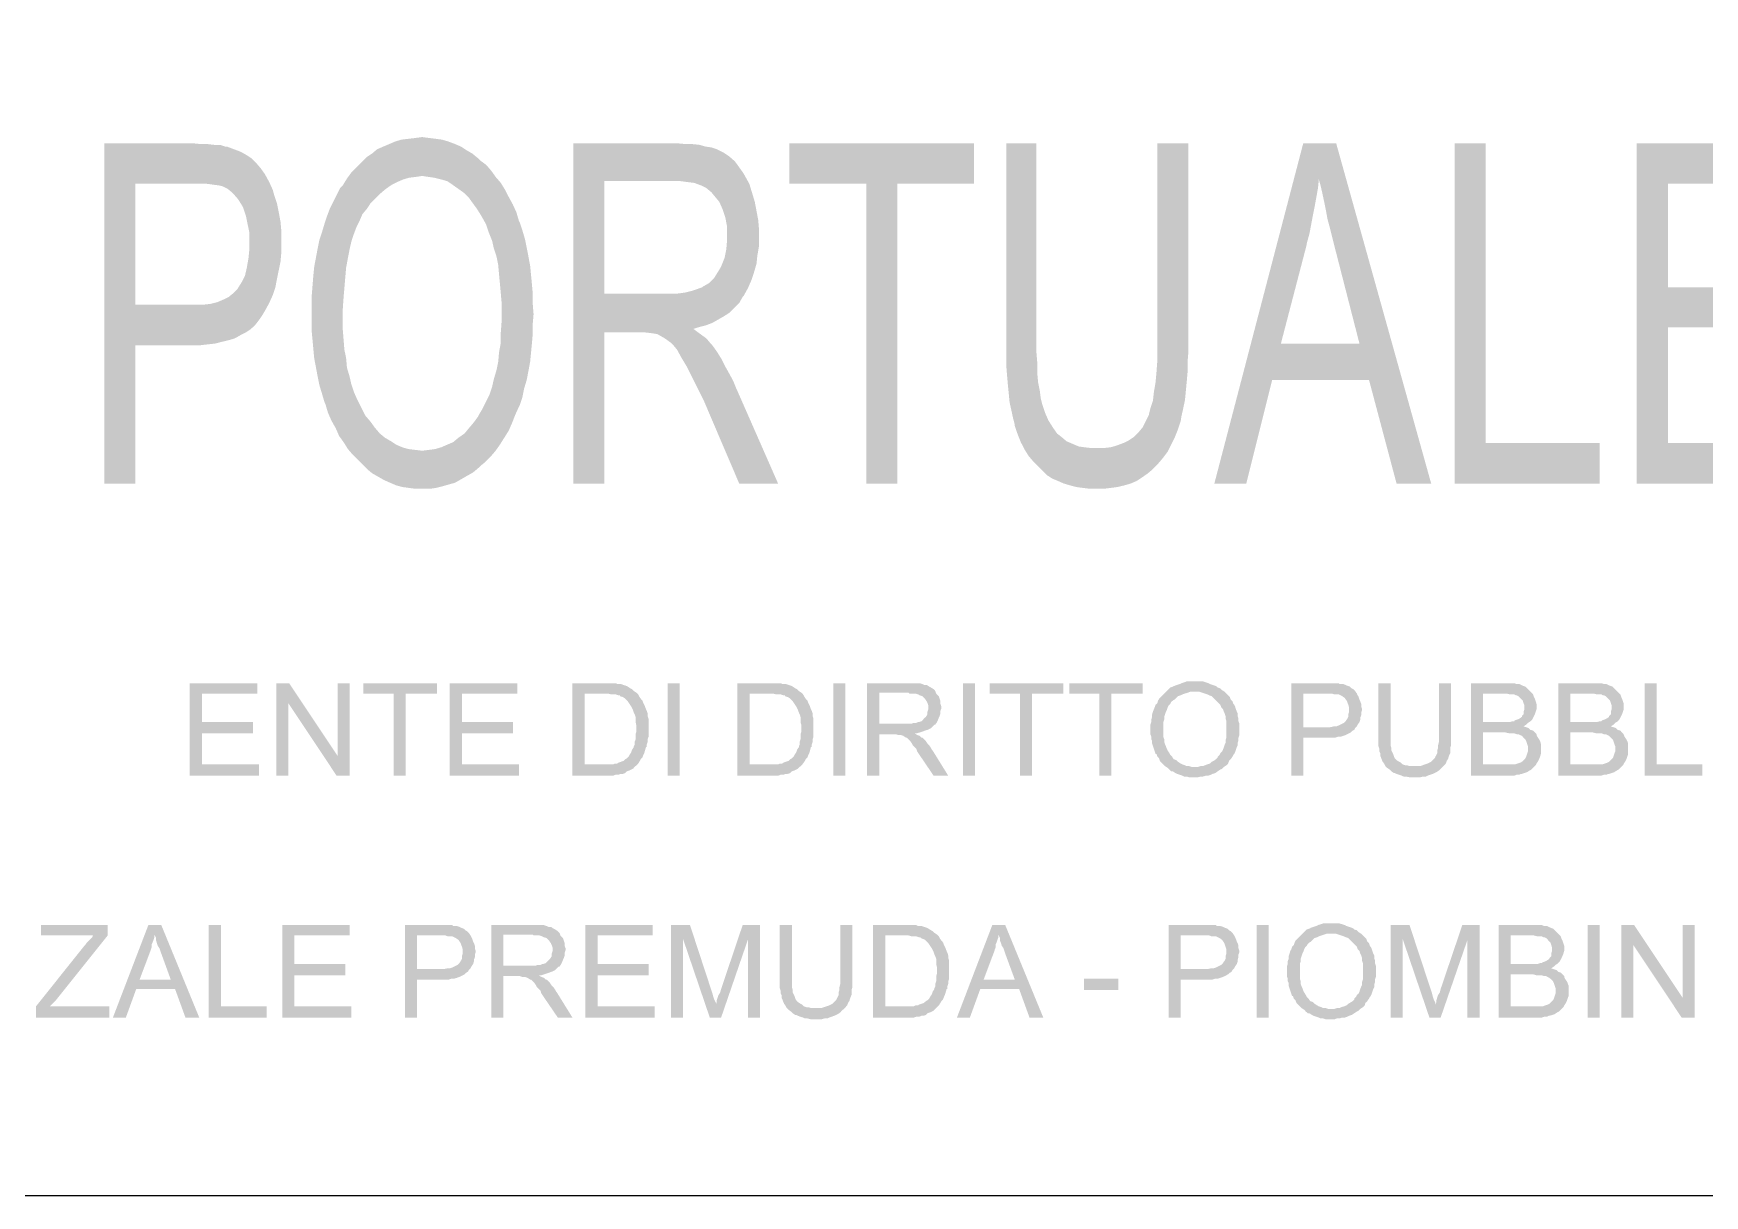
# Model space of a CAD drawing. Header units: millimetres. Extents: x -35.3 to 0.3, y 0.4 to 20.6.
# Drawn here: x -5.578 to -3.966, y 8.554 to 9.675 of the extents above; entities that cross this region are included whole.
import ezdxf

# ---------------------------------------------------------------- set-up
doc = ezdxf.new("R2010")
doc.units = ezdxf.units.MM
doc.layers.add('PDF _Geometria', color=7, linetype='Continuous')
doc.layers.add('PDF _Riempimenti solidi', color=7, linetype='Continuous')

msp = doc.modelspace()

# ---------------------------------------------------------------- hatches: boundary and pattern name
at = {"layer": 'PDF _Riempimenti solidi', "transparency": 33554559}
for points in [[(-5.4252, 9.5693), (-5.5093, 9.5693), (-5.5093, 9.241), (-5.4793, 9.241), (-5.4793, 9.3743), (-5.4177, 9.3743), (-5.4102, 9.3752), (-5.4027, 9.376), (-5.396, 9.3777), (-5.3893, 9.3793), (-5.3835, 9.381), (-5.3777, 9.3843), (-5.3727, 9.3868), (-5.3677, 9.3902), (-5.3635, 9.3943), (-5.3602, 9.3985), (-5.3568, 9.4035), (-5.3543, 9.4077), (-5.4793, 9.4135), (-5.4793, 9.5302), (-5.4227, 9.5302), (-5.3502, 9.5318), (-5.3543, 9.5393), (-5.3585, 9.5452), (-5.3635, 9.551), (-5.3668, 9.5543), (-5.3718, 9.5577), (-5.3777, 9.561), (-5.391, 9.566), (-5.3927, 9.566), (-5.3977, 9.5677), (-5.4035, 9.5677), (-5.4102, 9.5685), (-5.4168, 9.5685)], [(-5.2027, 9.5752), (-5.2093, 9.5743), (-5.216, 9.5735), (-5.2227, 9.5727), (-5.2285, 9.571), (-5.2343, 9.5685), (-5.2402, 9.566), (-5.246, 9.5635), (-5.251, 9.5593), (-5.256, 9.556), (-5.266, 9.546), (-5.271, 9.541), (-5.2027, 9.5377), (-5.1968, 9.5368), (-5.191, 9.536), (-5.1843, 9.5343), (-5.1785, 9.5327), (-5.1735, 9.5293), (-5.1677, 9.5252), (-5.1618, 9.521), (-5.1577, 9.5168), (-5.1535, 9.511), (-5.1493, 9.5052), (-5.1452, 9.4985), (-5.141, 9.491), (-5.1385, 9.4835), (-5.1352, 9.4752), (-5.1335, 9.4677), (-5.131, 9.4602), (-5.1293, 9.4518), (-5.1285, 9.4427), (-5.1277, 9.4343), (-5.1268, 9.4243), (-5.126, 9.4152), (-5.126, 9.3977), (-5.1268, 9.3868), (-5.1268, 9.3768), (-5.1285, 9.3677), (-5.1293, 9.3585), (-5.131, 9.3502), (-5.1335, 9.3418), (-5.1352, 9.3343), (-5.1377, 9.3268), (-5.141, 9.3202), (-5.1443, 9.3135), (-5.1477, 9.3077), (-5.1485, 9.306), (-5.1527, 9.3002), (-5.1577, 9.2943), (-5.1618, 9.2893), (-5.1677, 9.2852), (-5.1727, 9.281), (-5.1785, 9.2785), (-5.1843, 9.276), (-5.1902, 9.2743), (-5.196, 9.2735), (-5.2027, 9.2727), (-5.1318, 9.2727), (-5.1277, 9.2785), (-5.1193, 9.2918), (-5.116, 9.2993), (-5.1127, 9.3077), (-5.1093, 9.3152), (-5.1085, 9.3168), (-5.106, 9.3243), (-5.1043, 9.3327), (-5.1018, 9.341), (-5.1002, 9.3493), (-5.0985, 9.3585), (-5.0977, 9.3668), (-5.0968, 9.376), (-5.096, 9.3852), (-5.096, 9.3952), (-5.0952, 9.4043), (-5.096, 9.4143), (-5.096, 9.4243), (-5.0968, 9.4335), (-5.0977, 9.4427), (-5.0985, 9.451), (-5.1002, 9.4602), (-5.1018, 9.4685), (-5.1035, 9.4768), (-5.106, 9.4852), (-5.1085, 9.4927), (-5.1093, 9.4943), (-5.1118, 9.5027), (-5.1152, 9.5102), (-5.1193, 9.5177), (-5.1227, 9.5243), (-5.1268, 9.531), (-5.1318, 9.5368), (-5.136, 9.5427), (-5.141, 9.5485), (-5.1468, 9.5527), (-5.1493, 9.5552), (-5.1543, 9.5593), (-5.1602, 9.5627), (-5.1652, 9.566), (-5.171, 9.5685), (-5.1777, 9.571), (-5.1835, 9.5727), (-5.1893, 9.5735), (-5.196, 9.5743)], [(-4.9577, 9.5693), (-5.0568, 9.5693), (-5.0568, 9.241), (-5.0268, 9.241), (-5.0268, 9.3868), (-4.9927, 9.3868), (-4.941, 9.3902), (-4.936, 9.3918), (-4.9293, 9.3935), (-4.9227, 9.396), (-4.911, 9.4027), (-4.906, 9.406), (-4.901, 9.411), (-4.8968, 9.4152), (-4.8935, 9.421), (-4.8927, 9.4218), (-5.0268, 9.4243), (-5.0268, 9.5327), (-4.956, 9.5327), (-4.8927, 9.5402), (-4.8968, 9.546), (-4.901, 9.5518), (-4.9068, 9.5568), (-4.9118, 9.5602), (-4.9185, 9.5635), (-4.9235, 9.5652), (-4.9293, 9.566), (-4.9352, 9.5677), (-4.9427, 9.5685), (-4.9493, 9.5685)], [(-4.6702, 9.5693), (-4.8485, 9.5693), (-4.8485, 9.5302), (-4.7743, 9.5302), (-4.7743, 9.241), (-4.7443, 9.241), (-4.7443, 9.5302), (-4.6702, 9.5302)], [(-4.6102, 9.5693), (-4.6393, 9.5693), (-4.6393, 9.356), (-4.6385, 9.346), (-4.6377, 9.3368), (-4.6368, 9.3277), (-4.636, 9.3193), (-4.6343, 9.3118), (-4.6327, 9.3043), (-4.631, 9.2977), (-4.631, 9.2968), (-4.6285, 9.2893), (-4.6252, 9.281), (-4.6218, 9.2743), (-4.5535, 9.2752), (-4.5568, 9.2752), (-4.5635, 9.276), (-4.5693, 9.2768), (-4.5752, 9.2793), (-4.581, 9.2818), (-4.586, 9.286), (-4.5902, 9.2893), (-4.5943, 9.2952), (-4.5985, 9.3018), (-4.6018, 9.3093), (-4.6043, 9.3168), (-4.606, 9.3235), (-4.6068, 9.3302), (-4.6085, 9.3385), (-4.6093, 9.3477), (-4.6093, 9.3577), (-4.6102, 9.3685), (-4.6102, 9.3802)], [(-4.4635, 9.5693), (-4.4935, 9.5693), (-4.4935, 9.3593), (-4.4943, 9.3485), (-4.4952, 9.3385), (-4.4968, 9.3293), (-4.4977, 9.321), (-4.5002, 9.3135), (-4.5018, 9.3068), (-4.5043, 9.3018), (-4.5068, 9.2968), (-4.5077, 9.2952), (-4.5118, 9.2902), (-4.516, 9.286), (-4.521, 9.2827), (-4.526, 9.2802), (-4.5327, 9.2777), (-4.5385, 9.276), (-4.546, 9.2752), (-4.5535, 9.2752), (-4.6218, 9.2743), (-4.6177, 9.2677), (-4.6127, 9.2618), (-4.6027, 9.2518), (-4.6002, 9.2493), (-4.5952, 9.246), (-4.5893, 9.2435), (-4.5835, 9.241), (-4.5777, 9.2393), (-4.5718, 9.2377), (-4.5652, 9.2368), (-4.5585, 9.236), (-4.5452, 9.236), (-4.5385, 9.2368), (-4.5318, 9.2377), (-4.5252, 9.2393), (-4.5193, 9.241), (-4.5135, 9.2435), (-4.5085, 9.2468), (-4.5035, 9.2502), (-4.4985, 9.2543), (-4.4935, 9.2593), (-4.4885, 9.2652), (-4.4835, 9.2718), (-4.4802, 9.2785), (-4.4768, 9.2852), (-4.4735, 9.2935), (-4.471, 9.301), (-4.4702, 9.306), (-4.4685, 9.3135), (-4.4668, 9.3218), (-4.466, 9.3302), (-4.4652, 9.3385), (-4.4643, 9.3485), (-4.4643, 9.3585), (-4.4635, 9.3685), (-4.4635, 9.3793)], [(-4.321, 9.5693), (-4.3527, 9.5693), (-4.4385, 9.241), (-4.4077, 9.241), (-4.3827, 9.341), (-4.2893, 9.341), (-4.3743, 9.376), (-4.3493, 9.4718), (-4.3493, 9.4727), (-4.3468, 9.4818), (-4.3452, 9.4902), (-4.3435, 9.4993), (-4.3418, 9.5077), (-4.3385, 9.526), (-4.3377, 9.5343)], [(-4.321, 9.5693), (-4.3377, 9.5343), (-4.336, 9.5285), (-4.3343, 9.521), (-4.3327, 9.5135), (-4.331, 9.5052), (-4.3293, 9.496), (-4.3268, 9.4868), (-4.3243, 9.4768), (-4.3218, 9.4668), (-4.2985, 9.376), (-4.3743, 9.376), (-4.2893, 9.341), (-4.2627, 9.241), (-4.2293, 9.241)], [(-4.1768, 9.5693), (-4.2068, 9.5693), (-4.2068, 9.241), (-4.0668, 9.241), (-4.0668, 9.2802), (-4.1768, 9.2802)], [(-3.8685, 9.5693), (-4.031, 9.5693), (-4.031, 9.241), (-3.8635, 9.241), (-3.8635, 9.2802), (-4.001, 9.2802), (-4.001, 9.3918), (-3.8777, 9.3918), (-3.8777, 9.4302), (-4.001, 9.4302), (-4.001, 9.5302), (-3.8685, 9.5302)], [(-5.3502, 9.5318), (-5.4227, 9.5302), (-5.411, 9.5302), (-5.4043, 9.5293), (-5.3985, 9.5285), (-5.3952, 9.5277), (-5.3902, 9.5252), (-5.3852, 9.521), (-5.3802, 9.5152), (-5.376, 9.5085), (-5.3752, 9.5068), (-5.3727, 9.4993), (-5.371, 9.491), (-5.3693, 9.4827), (-5.3693, 9.4677), (-5.3702, 9.4585), (-5.3718, 9.4493), (-5.3735, 9.4418), (-5.3768, 9.4352), (-5.381, 9.4285), (-5.3852, 9.4243), (-5.3893, 9.421), (-5.3943, 9.4185), (-5.4002, 9.416), (-5.4068, 9.4143), (-5.4143, 9.4135), (-5.4793, 9.4135), (-5.3543, 9.4077), (-5.3502, 9.4152), (-5.3468, 9.4227), (-5.3443, 9.4302), (-5.3427, 9.4385), (-5.341, 9.4468), (-5.3393, 9.4552), (-5.3385, 9.4643), (-5.3385, 9.4843), (-5.3393, 9.4935), (-5.341, 9.5027), (-5.3427, 9.511), (-5.3452, 9.5185), (-5.3468, 9.5243)], [(-5.271, 9.541), (-5.2752, 9.5352), (-5.2793, 9.5285), (-5.2818, 9.526), (-5.2918, 9.506), (-5.2943, 9.4993), (-5.2968, 9.4918), (-5.2993, 9.4835), (-5.3018, 9.476), (-5.3035, 9.4677), (-5.3052, 9.4585), (-5.3068, 9.4502), (-5.3077, 9.441), (-5.3085, 9.431), (-5.3093, 9.421), (-5.3093, 9.3885), (-5.3085, 9.3802), (-5.3068, 9.3618), (-5.3052, 9.3535), (-5.3035, 9.3443), (-5.3018, 9.336), (-5.2993, 9.3277), (-5.2968, 9.3193), (-5.296, 9.3177), (-5.2935, 9.3093), (-5.2902, 9.3018), (-5.286, 9.2943), (-5.2827, 9.2868), (-5.2785, 9.281), (-5.2743, 9.2743), (-5.2693, 9.2685), (-5.2643, 9.2635), (-5.2593, 9.2585), (-5.256, 9.2552), (-5.251, 9.251), (-5.2393, 9.2443), (-5.2335, 9.2418), (-5.2277, 9.2393), (-5.2218, 9.2377), (-5.2152, 9.2368), (-5.2093, 9.236), (-5.1952, 9.236), (-5.1893, 9.2368), (-5.1827, 9.2385), (-5.1768, 9.2402), (-5.171, 9.2418), (-5.1593, 9.2485), (-5.1535, 9.2518), (-5.1485, 9.256), (-5.1468, 9.2577), (-5.1418, 9.2618), (-5.1368, 9.2668), (-5.1318, 9.2727), (-5.2027, 9.2727), (-5.2093, 9.2735), (-5.216, 9.2743), (-5.2218, 9.276), (-5.2277, 9.2785), (-5.2327, 9.2818), (-5.2385, 9.2852), (-5.2435, 9.2893), (-5.2485, 9.2952), (-5.2527, 9.301), (-5.2577, 9.3068), (-5.2585, 9.3085), (-5.2618, 9.3152), (-5.2652, 9.3218), (-5.2685, 9.3293), (-5.271, 9.3368), (-5.2727, 9.3443), (-5.2752, 9.3527), (-5.276, 9.3618), (-5.2777, 9.3702), (-5.2785, 9.3802), (-5.2793, 9.3902), (-5.2793, 9.4085), (-5.2785, 9.4202), (-5.2768, 9.4402), (-5.276, 9.4493), (-5.2743, 9.4585), (-5.2727, 9.4668), (-5.271, 9.4743), (-5.2685, 9.4818), (-5.266, 9.4885), (-5.2627, 9.4952), (-5.2602, 9.501), (-5.256, 9.506), (-5.2527, 9.511), (-5.2477, 9.516), (-5.2427, 9.521), (-5.2377, 9.5252), (-5.2318, 9.5293), (-5.2268, 9.5318), (-5.221, 9.5343), (-5.2152, 9.536), (-5.2085, 9.5368), (-5.2027, 9.5377)], [(-4.8927, 9.5402), (-4.956, 9.5327), (-4.9535, 9.5327), (-4.9468, 9.5318), (-4.9402, 9.531), (-4.9335, 9.5285), (-4.9285, 9.526), (-4.9235, 9.5218), (-4.9202, 9.5177), (-4.916, 9.5127), (-4.9127, 9.5052), (-4.9102, 9.4977), (-4.9085, 9.4885), (-4.9085, 9.476), (-4.9093, 9.4668), (-4.911, 9.4585), (-4.9143, 9.4502), (-4.9168, 9.446), (-4.921, 9.4393), (-4.926, 9.4343), (-4.9318, 9.431), (-4.9327, 9.4302), (-4.9377, 9.4285), (-4.9427, 9.4268), (-4.9493, 9.4252), (-4.956, 9.4243), (-5.0268, 9.4243), (-4.8927, 9.4218), (-4.8885, 9.4293), (-4.8852, 9.4368), (-4.8827, 9.4443), (-4.8802, 9.4527), (-4.8793, 9.461), (-4.8777, 9.4702), (-4.8777, 9.486), (-4.8785, 9.4952), (-4.8802, 9.5043), (-4.8818, 9.5127), (-4.8843, 9.521), (-4.8868, 9.5293), (-4.8885, 9.5327)], [(-4.941, 9.3902), (-4.9927, 9.3868), (-4.9877, 9.3868), (-4.981, 9.386), (-4.976, 9.3852), (-4.9743, 9.3843), (-4.9685, 9.381), (-4.9627, 9.3768), (-4.961, 9.3752), (-4.9568, 9.3702), (-4.9527, 9.3627), (-4.9477, 9.3543), (-4.9452, 9.3493), (-4.9385, 9.336), (-4.9302, 9.3193), (-4.926, 9.3093), (-4.8968, 9.241), (-4.8593, 9.241), (-4.8985, 9.3302), (-4.8993, 9.3318), (-4.9027, 9.3402), (-4.9068, 9.3477), (-4.911, 9.3552), (-4.9143, 9.3618), (-4.9185, 9.3685), (-4.9227, 9.3743), (-4.9243, 9.376), (-4.9285, 9.381), (-4.9343, 9.3852)], [(-5.3618, 9.0485), (-5.4268, 9.0485), (-5.4268, 8.9593), (-5.3602, 8.9593), (-5.3602, 8.9702), (-5.4152, 8.9702), (-5.4152, 9.0002), (-5.366, 9.0002), (-5.366, 9.011), (-5.4152, 9.011), (-5.4152, 9.0385), (-5.3618, 9.0385)], [(-5.331, 9.0485), (-5.3435, 9.0485), (-5.3435, 8.9593), (-5.3318, 8.9593), (-5.3318, 9.0293)], [(-5.331, 9.0485), (-5.3318, 9.0293), (-5.2852, 8.9593), (-5.2843, 8.9785)], [(-5.2727, 9.0485), (-5.2843, 9.0485), (-5.2843, 8.9785), (-5.2852, 8.9593), (-5.2727, 8.9593)], [(-5.1885, 9.0485), (-5.2593, 9.0485), (-5.2593, 9.0385), (-5.2302, 9.0385), (-5.2302, 8.9593), (-5.2185, 8.9593), (-5.2185, 9.0385), (-5.1885, 9.0385)], [(-5.111, 9.0485), (-5.176, 9.0485), (-5.176, 8.9593), (-5.1093, 8.9593), (-5.1093, 8.9702), (-5.1643, 8.9702), (-5.1643, 9.0002), (-5.1152, 9.0002), (-5.1152, 9.011), (-5.1643, 9.011), (-5.1643, 9.0385), (-5.111, 9.0385)], [(-5.0268, 9.0485), (-5.0577, 9.0485), (-5.0577, 8.9593), (-5.0185, 8.9593), (-5.016, 8.9602), (-5.0135, 8.9602), (-5.011, 8.961), (-5.0093, 8.961), (-5.0068, 8.9618), (-5.0052, 8.9635), (-5.0027, 8.9643), (-5.001, 8.9652), (-4.9993, 8.966), (-4.9977, 8.9677), (-4.996, 8.9693), (-5.046, 8.9702), (-5.046, 9.0385), (-5.0277, 9.0385), (-4.996, 9.0393), (-4.9985, 9.041), (-5.0002, 9.0427), (-5.0018, 9.0435), (-5.0043, 9.0452), (-5.006, 9.046), (-5.0085, 9.0468), (-5.011, 9.0477), (-5.0143, 9.0477), (-5.016, 9.0485), (-5.0243, 9.0485)], [(-4.9543, 8.9593), (-4.9543, 9.0485), (-4.966, 9.0485), (-4.966, 8.9593)], [(-4.8677, 9.0485), (-4.8985, 9.0485), (-4.8985, 8.9593), (-4.8593, 8.9593), (-4.8568, 8.9602), (-4.8543, 8.9602), (-4.8518, 8.961), (-4.8502, 8.961), (-4.8477, 8.9618), (-4.846, 8.9635), (-4.8435, 8.9643), (-4.8418, 8.9652), (-4.8402, 8.966), (-4.8385, 8.9677), (-4.8368, 8.9693), (-4.8868, 8.9702), (-4.8868, 9.0385), (-4.8685, 9.0385), (-4.8368, 9.0393), (-4.8393, 9.041), (-4.841, 9.0427), (-4.8427, 9.0435), (-4.8452, 9.0452), (-4.8468, 9.046), (-4.8518, 9.0477), (-4.8552, 9.0477), (-4.8568, 9.0485), (-4.8652, 9.0485)], [(-4.7943, 8.9593), (-4.7943, 9.0485), (-4.806, 9.0485), (-4.806, 8.9593)], [(-4.7343, 9.0485), (-4.7735, 9.0485), (-4.7735, 8.9593), (-4.7618, 8.9593), (-4.7618, 8.9993), (-4.7485, 8.9993), (-4.7277, 9.0002), (-4.7252, 9.0002), (-4.7202, 9.0018), (-4.7177, 9.0027), (-4.7152, 9.0035), (-4.7118, 9.0052), (-4.7102, 9.0068), (-4.7085, 9.0085), (-4.7077, 9.0085), (-4.7618, 9.0093), (-4.7618, 9.0393), (-4.7335, 9.0393), (-4.7077, 9.041), (-4.7093, 9.0427), (-4.7118, 9.0443), (-4.7135, 9.0452), (-4.716, 9.0468), (-4.7185, 9.0468), (-4.7202, 9.0477), (-4.7227, 9.0485), (-4.731, 9.0485)], [(-4.6693, 8.9593), (-4.6693, 9.0485), (-4.681, 9.0485), (-4.681, 8.9593)], [(-4.5843, 9.0485), (-4.6552, 9.0485), (-4.6552, 9.0385), (-4.626, 9.0385), (-4.626, 8.9593), (-4.6143, 8.9593), (-4.6143, 9.0385), (-4.5843, 9.0385)], [(-4.5077, 9.0485), (-4.5785, 9.0485), (-4.5785, 9.0385), (-4.5493, 9.0385), (-4.5493, 8.9593), (-4.5377, 8.9593), (-4.5377, 9.0385), (-4.5077, 9.0385)], [(-4.4568, 9.0502), (-4.4652, 9.0502), (-4.4677, 9.0493), (-4.4702, 9.0485), (-4.4718, 9.0477), (-4.4768, 9.046), (-4.4785, 9.0452), (-4.481, 9.0443), (-4.4843, 9.041), (-4.4568, 9.0402), (-4.4527, 9.0402), (-4.4502, 9.0393), (-4.4452, 9.0377), (-4.4435, 9.0368), (-4.441, 9.036), (-4.4343, 9.0293), (-4.4327, 9.0277), (-4.4318, 9.0252), (-4.4302, 9.0235), (-4.4293, 9.021), (-4.4285, 9.0193), (-4.4277, 9.0168), (-4.4277, 9.0143), (-4.4268, 9.0118), (-4.4268, 8.996), (-4.4277, 8.9935), (-4.4277, 8.991), (-4.4285, 8.9893), (-4.4293, 8.9868), (-4.4302, 8.9843), (-4.431, 8.9827), (-4.4327, 8.981), (-4.4335, 8.9793), (-4.4352, 8.9777), (-4.4352, 8.9768), (-4.4368, 8.9752), (-4.4393, 8.9735), (-4.441, 8.9727), (-4.4427, 8.971), (-4.4452, 8.9702), (-4.4477, 8.9693), (-4.4493, 8.9685), (-4.4518, 8.9685), (-4.4543, 8.9677), (-4.4568, 8.9677), (-4.4293, 8.9677), (-4.4268, 8.9693), (-4.4252, 8.971), (-4.4243, 8.9735), (-4.4227, 8.9752), (-4.421, 8.9777), (-4.4202, 8.9793), (-4.4193, 8.9802), (-4.4185, 8.9818), (-4.4177, 8.9843), (-4.4168, 8.9868), (-4.416, 8.9885), (-4.416, 8.991), (-4.4152, 8.9935), (-4.4152, 8.996), (-4.4143, 8.9985), (-4.4143, 9.0093), (-4.4152, 9.0118), (-4.4152, 9.0143), (-4.416, 9.0168), (-4.416, 9.0193), (-4.4168, 9.021), (-4.4177, 9.0235), (-4.4185, 9.026), (-4.4193, 9.0277), (-4.4202, 9.0285), (-4.421, 9.031), (-4.4227, 9.0327), (-4.4235, 9.0352), (-4.4285, 9.0402), (-4.431, 9.0418), (-4.4327, 9.0435), (-4.4352, 9.0443), (-4.436, 9.0452), (-4.4377, 9.046), (-4.4402, 9.0468), (-4.4427, 9.0477), (-4.4443, 9.0485), (-4.4468, 9.0493), (-4.4493, 9.0502), (-4.4543, 9.0502)], [(-4.331, 9.0485), (-4.3643, 9.0485), (-4.3643, 8.9593), (-4.3527, 8.9593), (-4.3527, 8.996), (-4.3218, 8.996), (-4.3193, 8.9968), (-4.3168, 8.9968), (-4.3118, 8.9985), (-4.3102, 8.9993), (-4.3085, 9.0002), (-4.3068, 9.001), (-4.3052, 9.0027), (-4.3035, 9.0035), (-4.3027, 9.0052), (-4.3527, 9.006), (-4.3527, 9.0385), (-4.301, 9.0385), (-4.3027, 9.041), (-4.3043, 9.0427), (-4.306, 9.0435), (-4.3077, 9.0452), (-4.3102, 9.046), (-4.3118, 9.0468), (-4.3143, 9.0477), (-4.3177, 9.0477), (-4.3185, 9.0485), (-4.3277, 9.0485)], [(-4.2685, 9.0485), (-4.2802, 9.0485), (-4.2802, 8.9877), (-4.2793, 8.9852), (-4.2793, 8.9827), (-4.2785, 8.981), (-4.2785, 8.9785), (-4.2777, 8.9768), (-4.2768, 8.9743), (-4.276, 8.9727), (-4.2743, 8.9702), (-4.2735, 8.9685), (-4.246, 8.9685), (-4.2502, 8.9685), (-4.2527, 8.9693), (-4.2543, 8.9693), (-4.2568, 8.9702), (-4.2585, 8.9718), (-4.2602, 8.9727), (-4.2627, 8.9743), (-4.2643, 8.976), (-4.2652, 8.9777), (-4.266, 8.9802), (-4.2668, 8.9818), (-4.2677, 8.9835), (-4.2677, 8.986), (-4.2685, 8.9885), (-4.2685, 8.9968)], [(-4.2102, 9.0485), (-4.2218, 9.0485), (-4.2218, 8.9918), (-4.2227, 8.9885), (-4.2227, 8.986), (-4.2235, 8.9835), (-4.2235, 8.981), (-4.2252, 8.9777), (-4.226, 8.976), (-4.2293, 8.9727), (-4.2327, 8.971), (-4.2352, 8.9702), (-4.2377, 8.9693), (-4.2402, 8.9685), (-4.2735, 8.9685), (-4.2718, 8.9668), (-4.2693, 8.9652), (-4.2677, 8.9635), (-4.2652, 8.9618), (-4.2643, 8.9618), (-4.2627, 8.961), (-4.2577, 8.9593), (-4.256, 8.9585), (-4.2535, 8.9585), (-4.2502, 8.9577), (-4.2402, 8.9577), (-4.2368, 8.9585), (-4.2343, 8.9585), (-4.2327, 8.9593), (-4.2302, 8.9602), (-4.2277, 8.961), (-4.2243, 8.9627), (-4.2218, 8.9643), (-4.2202, 8.966), (-4.2185, 8.9677), (-4.2152, 8.971), (-4.2143, 8.9735), (-4.2127, 8.976), (-4.2127, 8.9768), (-4.2118, 8.9793), (-4.211, 8.981), (-4.211, 8.986), (-4.2102, 8.9885), (-4.2102, 8.9968)], [(-4.1577, 9.0485), (-4.191, 9.0485), (-4.191, 8.9593), (-4.1493, 8.9593), (-4.1468, 8.9602), (-4.1443, 8.9602), (-4.1427, 8.961), (-4.1418, 8.961), (-4.1368, 8.9627), (-4.1343, 8.9643), (-4.1327, 8.9652), (-4.1318, 8.966), (-4.1302, 8.9677), (-4.1285, 8.9693), (-4.1793, 8.9702), (-4.1793, 9.001), (-4.1293, 9.001), (-4.131, 9.0027), (-4.1335, 9.0035), (-4.1352, 9.0052), (-4.1377, 9.006), (-4.1402, 9.0068), (-4.1377, 9.0085), (-4.136, 9.0102), (-4.1793, 9.011), (-4.1793, 9.0385), (-4.1318, 9.0385), (-4.1368, 9.0435), (-4.1385, 9.0452), (-4.141, 9.046), (-4.1443, 9.0477), (-4.1468, 9.0477), (-4.1493, 9.0485), (-4.1543, 9.0485)], [(-4.0735, 9.0485), (-4.1068, 9.0485), (-4.1068, 8.9593), (-4.0652, 8.9593), (-4.0627, 8.9602), (-4.0602, 8.9602), (-4.0585, 8.961), (-4.0577, 8.961), (-4.0552, 8.9618), (-4.0527, 8.9627), (-4.0502, 8.9643), (-4.0485, 8.9652), (-4.0477, 8.966), (-4.046, 8.9677), (-4.0443, 8.9693), (-4.0952, 8.9702), (-4.0952, 9.001), (-4.0452, 9.001), (-4.0468, 9.0027), (-4.0493, 9.0035), (-4.051, 9.0052), (-4.0535, 9.006), (-4.056, 9.0068), (-4.0535, 9.0085), (-4.0518, 9.0102), (-4.0952, 9.011), (-4.0952, 9.0385), (-4.0477, 9.0385), (-4.0493, 9.0402), (-4.051, 9.0418), (-4.0543, 9.0452), (-4.0568, 9.046), (-4.0585, 9.0468), (-4.0602, 9.0477), (-4.0627, 9.0477), (-4.0652, 9.0485), (-4.0702, 9.0485)], [(-4.0118, 9.0485), (-4.0235, 9.0485), (-4.0235, 8.9593), (-3.9677, 8.9593), (-3.9677, 8.9702), (-4.0118, 8.9702)], [(-4.996, 9.0393), (-5.0277, 9.0385), (-5.0235, 9.0385), (-5.0202, 9.0377), (-5.016, 9.0377), (-5.0135, 9.0368), (-5.0118, 9.0368), (-5.0118, 9.036), (-5.0093, 9.0352), (-5.0077, 9.0343), (-5.006, 9.0327), (-5.0043, 9.031), (-5.0027, 9.0285), (-5.001, 9.026), (-4.9993, 9.0227), (-4.9985, 9.0202), (-4.9977, 9.0185), (-4.9968, 9.016), (-4.9968, 9.011), (-4.996, 9.0077), (-4.996, 9.0018), (-4.9968, 8.9993), (-4.9968, 8.9943), (-4.9977, 8.9918), (-4.9977, 8.9893), (-4.9985, 8.9877), (-4.9985, 8.9868), (-5.0002, 8.9843), (-5.001, 8.9818), (-5.0027, 8.9793), (-5.0035, 8.9777), (-5.0052, 8.976), (-5.0068, 8.9752), (-5.0085, 8.9735), (-5.0135, 8.9718), (-5.0143, 8.971), (-5.0168, 8.971), (-5.0185, 8.9702), (-5.046, 8.9702), (-4.996, 8.9693), (-4.9943, 8.971), (-4.9927, 8.9735), (-4.9918, 8.9752), (-4.9902, 8.9768), (-4.9893, 8.9793), (-4.9885, 8.981), (-4.9877, 8.9835), (-4.9868, 8.9868), (-4.986, 8.9868), (-4.986, 8.9893), (-4.9852, 8.9918), (-4.9852, 8.9943), (-4.9843, 8.9968), (-4.9843, 9.0143), (-4.9852, 9.0168), (-4.9852, 9.0193), (-4.986, 9.0218), (-4.9868, 9.0235), (-4.9877, 9.026), (-4.9885, 9.0277), (-4.9893, 9.0293), (-4.9902, 9.0318), (-4.9918, 9.0335), (-4.9935, 9.036), (-4.9943, 9.0377)], [(-4.8368, 9.0393), (-4.8685, 9.0385), (-4.8643, 9.0385), (-4.861, 9.0377), (-4.8568, 9.0377), (-4.8543, 9.0368), (-4.8527, 9.0368), (-4.8527, 9.036), (-4.8502, 9.0352), (-4.8485, 9.0343), (-4.8468, 9.0327), (-4.8452, 9.031), (-4.8435, 9.0285), (-4.8418, 9.026), (-4.841, 9.0243), (-4.8402, 9.0227), (-4.8393, 9.0202), (-4.8385, 9.0185), (-4.8377, 9.016), (-4.8377, 9.011), (-4.8368, 9.0077), (-4.8368, 9.0018), (-4.8377, 8.9993), (-4.8377, 8.9943), (-4.8385, 8.9918), (-4.8385, 8.9893), (-4.8393, 8.9877), (-4.8393, 8.9868), (-4.841, 8.9843), (-4.8418, 8.9818), (-4.8435, 8.9793), (-4.8443, 8.9777), (-4.846, 8.976), (-4.8477, 8.9752), (-4.8493, 8.9735), (-4.8518, 8.9727), (-4.8543, 8.9718), (-4.8552, 8.971), (-4.8577, 8.971), (-4.8593, 8.9702), (-4.8868, 8.9702), (-4.8368, 8.9693), (-4.8352, 8.971), (-4.8335, 8.9735), (-4.8327, 8.9752), (-4.831, 8.9768), (-4.8302, 8.9793), (-4.8293, 8.981), (-4.8285, 8.9835), (-4.8277, 8.9868), (-4.8268, 8.9868), (-4.8268, 8.9893), (-4.826, 8.9918), (-4.826, 8.9943), (-4.8252, 8.9968), (-4.8252, 9.0143), (-4.826, 9.0168), (-4.826, 9.0193), (-4.8268, 9.0218), (-4.8277, 9.0235), (-4.8285, 9.026), (-4.8293, 9.0277), (-4.8302, 9.0293), (-4.831, 9.0318), (-4.8327, 9.0335), (-4.8343, 9.036), (-4.8352, 9.0377)], [(-4.7077, 9.041), (-4.7335, 9.0393), (-4.7327, 9.0385), (-4.7268, 9.0385), (-4.7243, 9.0377), (-4.7227, 9.0368), (-4.7202, 9.036), (-4.7193, 9.0352), (-4.7177, 9.0335), (-4.716, 9.031), (-4.7152, 9.0293), (-4.7143, 9.0268), (-4.7143, 9.0235), (-4.7152, 9.021), (-4.7152, 9.0185), (-4.7168, 9.016), (-4.7177, 9.0152), (-4.721, 9.0118), (-4.7235, 9.011), (-4.7243, 9.011), (-4.726, 9.0102), (-4.7285, 9.0102), (-4.731, 9.0093), (-4.7618, 9.0093), (-4.7077, 9.0085), (-4.706, 9.011), (-4.7052, 9.0127), (-4.7043, 9.0152), (-4.7035, 9.0168), (-4.7027, 9.0193), (-4.7027, 9.0218), (-4.7018, 9.0243), (-4.7018, 9.026), (-4.7027, 9.0285), (-4.7027, 9.031), (-4.7043, 9.036), (-4.706, 9.0377), (-4.7068, 9.0385)], [(-4.4843, 9.041), (-4.4877, 9.0377), (-4.4885, 9.0368), (-4.4918, 9.0335), (-4.4927, 9.0318), (-4.4935, 9.0293), (-4.4952, 9.0277), (-4.496, 9.0252), (-4.4968, 9.0235), (-4.4977, 9.021), (-4.4985, 9.0185), (-4.4985, 9.016), (-4.4993, 9.0135), (-4.4993, 9.011), (-4.5002, 9.0085), (-4.5002, 8.9993), (-4.4993, 8.9968), (-4.4993, 8.9943), (-4.4985, 8.9927), (-4.4985, 8.9902), (-4.4977, 8.9877), (-4.4968, 8.9852), (-4.496, 8.9827), (-4.4952, 8.9802), (-4.4943, 8.9802), (-4.4935, 8.9777), (-4.4918, 8.976), (-4.491, 8.9735), (-4.486, 8.9685), (-4.4835, 8.9668), (-4.4818, 8.9652), (-4.4802, 8.9635), (-4.4785, 8.9635), (-4.476, 8.9618), (-4.4743, 8.961), (-4.4718, 8.9602), (-4.4693, 8.9593), (-4.4677, 8.9585), (-4.4652, 8.9585), (-4.4627, 8.9577), (-4.4543, 8.9577), (-4.4518, 8.9585), (-4.4493, 8.9585), (-4.4468, 8.9593), (-4.4443, 8.9593), (-4.4418, 8.9602), (-4.4402, 8.961), (-4.4377, 8.9618), (-4.4352, 8.9635), (-4.4327, 8.9652), (-4.431, 8.966), (-4.4293, 8.9677), (-4.4602, 8.9677), (-4.4627, 8.9685), (-4.4652, 8.9685), (-4.4668, 8.9693), (-4.4693, 8.9702), (-4.471, 8.971), (-4.4735, 8.9727), (-4.4752, 8.9743), (-4.4777, 8.9752), (-4.4793, 8.9777), (-4.481, 8.9793), (-4.4818, 8.981), (-4.4835, 8.9835), (-4.4843, 8.9852), (-4.4852, 8.9877), (-4.486, 8.9893), (-4.4868, 8.9918), (-4.4868, 8.9943), (-4.4877, 8.9968), (-4.4877, 9.011), (-4.4868, 9.0135), (-4.4868, 9.016), (-4.4852, 9.021), (-4.4843, 9.0227), (-4.4835, 9.0252), (-4.4827, 9.0268), (-4.481, 9.0285), (-4.4802, 9.0302), (-4.4785, 9.0318), (-4.4768, 9.0327), (-4.4752, 9.0343), (-4.4735, 9.036), (-4.471, 9.0368), (-4.4693, 9.0377), (-4.4668, 9.0385), (-4.4643, 9.0393), (-4.4618, 9.0402), (-4.4568, 9.0402)], [(-4.301, 9.0385), (-4.3302, 9.0385), (-4.3252, 9.0385), (-4.3227, 9.0377), (-4.3185, 9.0377), (-4.3168, 9.0368), (-4.3152, 9.036), (-4.3127, 9.0343), (-4.311, 9.0318), (-4.3102, 9.0302), (-4.3093, 9.0277), (-4.3085, 9.0252), (-4.3085, 9.021), (-4.3093, 9.0185), (-4.3093, 9.016), (-4.3102, 9.0143), (-4.3118, 9.0118), (-4.3135, 9.0102), (-4.3152, 9.0093), (-4.3168, 9.0085), (-4.3185, 9.0077), (-4.321, 9.0068), (-4.3235, 9.0068), (-4.3268, 9.006), (-4.3527, 9.006), (-4.3027, 9.0052), (-4.301, 9.0068), (-4.3002, 9.0085), (-4.2985, 9.011), (-4.2977, 9.0135), (-4.2977, 9.0152), (-4.2968, 9.0177), (-4.2968, 9.0202), (-4.296, 9.0227), (-4.296, 9.0235), (-4.2968, 9.026), (-4.2968, 9.0285), (-4.2977, 9.031), (-4.2985, 9.0327), (-4.2993, 9.0352), (-4.3002, 9.0368)], [(-4.1318, 9.0385), (-4.161, 9.0385), (-4.1568, 9.0385), (-4.1535, 9.0377), (-4.1493, 9.0377), (-4.1477, 9.0368), (-4.1468, 9.0368), (-4.1452, 9.036), (-4.1435, 9.0343), (-4.1418, 9.0327), (-4.141, 9.0318), (-4.1402, 9.0293), (-4.1393, 9.0268), (-4.1393, 9.0235), (-4.1402, 9.021), (-4.1402, 9.0185), (-4.1418, 9.0168), (-4.1418, 9.016), (-4.1443, 9.0143), (-4.146, 9.0135), (-4.1485, 9.0127), (-4.1493, 9.0118), (-4.151, 9.0118), (-4.1535, 9.011), (-4.1793, 9.011), (-4.136, 9.0102), (-4.1335, 9.0118), (-4.1318, 9.0135), (-4.131, 9.0152), (-4.1293, 9.0185), (-4.1277, 9.0235), (-4.1277, 9.0285), (-4.1293, 9.0335), (-4.1302, 9.0352), (-4.131, 9.0377)], [(-4.0477, 9.0385), (-4.0768, 9.0385), (-4.0727, 9.0385), (-4.0693, 9.0377), (-4.0652, 9.0377), (-4.0635, 9.0368), (-4.0627, 9.0368), (-4.061, 9.036), (-4.0577, 9.0327), (-4.0568, 9.0318), (-4.056, 9.0293), (-4.0552, 9.0268), (-4.0552, 9.0235), (-4.056, 9.021), (-4.056, 9.0185), (-4.0577, 9.0168), (-4.0577, 9.016), (-4.0602, 9.0143), (-4.0618, 9.0135), (-4.0643, 9.0127), (-4.0652, 9.0118), (-4.0668, 9.0118), (-4.0693, 9.011), (-4.0952, 9.011), (-4.0518, 9.0102), (-4.0493, 9.0118), (-4.0477, 9.0135), (-4.046, 9.0168), (-4.0452, 9.0185), (-4.0443, 9.021), (-4.0435, 9.0235), (-4.0435, 9.0285), (-4.0443, 9.031), (-4.0452, 9.0335), (-4.046, 9.0352), (-4.0468, 9.0377)], [(-4.7277, 9.0002), (-4.7485, 8.9993), (-4.746, 8.9993), (-4.7435, 8.9985), (-4.741, 8.9985), (-4.7385, 8.9977), (-4.736, 8.996), (-4.7352, 8.996), (-4.7335, 8.9943), (-4.7318, 8.9927), (-4.7302, 8.9902), (-4.7293, 8.9885), (-4.7277, 8.9868), (-4.726, 8.9852), (-4.7252, 8.9827), (-4.7235, 8.9802), (-4.7218, 8.9777), (-4.7093, 8.9593), (-4.6952, 8.9593), (-4.7102, 8.9835), (-4.711, 8.9843), (-4.7118, 8.986), (-4.7135, 8.9885), (-4.7152, 8.9902), (-4.7168, 8.9927), (-4.7202, 8.996), (-4.721, 8.996), (-4.7227, 8.9977), (-4.7252, 8.9985)], [(-4.1293, 9.001), (-4.1585, 9.001), (-4.1577, 9.001), (-4.1543, 9.0002), (-4.1493, 9.0002), (-4.1468, 8.9993), (-4.1452, 8.9993), (-4.1435, 8.9985), (-4.1418, 8.9977), (-4.1402, 8.996), (-4.1385, 8.9943), (-4.1377, 8.9927), (-4.1368, 8.9902), (-4.136, 8.9877), (-4.136, 8.9827), (-4.1368, 8.9802), (-4.1377, 8.9777), (-4.1385, 8.976), (-4.1402, 8.9743), (-4.1418, 8.9727), (-4.1435, 8.9718), (-4.1485, 8.9702), (-4.1793, 8.9702), (-4.1285, 8.9693), (-4.1277, 8.971), (-4.126, 8.9735), (-4.1252, 8.9752), (-4.1243, 8.9777), (-4.1235, 8.9802), (-4.1235, 8.9902), (-4.1243, 8.9927), (-4.1252, 8.9943), (-4.1268, 8.9968), (-4.1277, 8.9985), (-4.1277, 8.9993)], [(-4.0452, 9.001), (-4.0743, 9.001), (-4.0735, 9.001), (-4.0702, 9.0002), (-4.0652, 9.0002), (-4.0627, 8.9993), (-4.061, 8.9993), (-4.0577, 8.9977), (-4.0543, 8.9943), (-4.0535, 8.9927), (-4.0527, 8.9902), (-4.0518, 8.9877), (-4.0518, 8.9827), (-4.0527, 8.9802), (-4.0535, 8.9777), (-4.0543, 8.976), (-4.0577, 8.9727), (-4.0593, 8.9718), (-4.0618, 8.971), (-4.0643, 8.9702), (-4.0952, 8.9702), (-4.0443, 8.9693), (-4.0435, 8.971), (-4.0418, 8.9735), (-4.041, 8.9752), (-4.0393, 8.9802), (-4.0393, 8.9902), (-4.0402, 8.9927), (-4.041, 8.9943), (-4.0427, 8.9968), (-4.0435, 8.9985), (-4.0435, 8.9993)], [(-5.506, 8.8152), (-5.5702, 8.8152), (-5.5702, 8.8052), (-5.5202, 8.8052), (-5.521, 8.8035), (-5.5243, 8.8002), (-5.526, 8.7985), (-5.5277, 8.796), (-5.5293, 8.7943), (-5.5752, 8.7368), (-5.5752, 8.726), (-5.5043, 8.726), (-5.5043, 8.7368), (-5.5618, 8.7368), (-5.556, 8.7427), (-5.506, 8.8052)], [(-5.4543, 8.8152), (-5.4668, 8.8152), (-5.501, 8.726), (-5.4885, 8.726), (-5.4785, 8.7535), (-5.441, 8.7535), (-5.4752, 8.7627), (-5.4652, 8.7893), (-5.4643, 8.7918), (-5.4635, 8.7943), (-5.4635, 8.7968), (-5.4627, 8.7985), (-5.4618, 8.801), (-5.461, 8.8035), (-5.461, 8.806)], [(-5.4543, 8.8152), (-5.461, 8.806), (-5.4593, 8.8027), (-5.4593, 8.8002), (-5.4585, 8.7977), (-5.4577, 8.7952), (-5.456, 8.7927), (-5.4543, 8.7877), (-5.4452, 8.7627), (-5.4752, 8.7627), (-5.441, 8.7535), (-5.431, 8.726), (-5.4177, 8.726)], [(-5.3968, 8.8152), (-5.4085, 8.8152), (-5.4085, 8.726), (-5.3527, 8.726), (-5.3527, 8.7368), (-5.3968, 8.7368)], [(-5.2727, 8.8152), (-5.3377, 8.8152), (-5.3377, 8.726), (-5.271, 8.726), (-5.271, 8.7368), (-5.326, 8.7368), (-5.326, 8.7668), (-5.2768, 8.7668), (-5.2768, 8.7777), (-5.326, 8.7777), (-5.326, 8.8052), (-5.2727, 8.8052)], [(-5.186, 8.8152), (-5.2193, 8.8152), (-5.2193, 8.726), (-5.2077, 8.726), (-5.2077, 8.7627), (-5.1768, 8.7627), (-5.1743, 8.7635), (-5.1718, 8.7635), (-5.1693, 8.7643), (-5.1668, 8.7652), (-5.1618, 8.7677), (-5.1602, 8.7693), (-5.1585, 8.7702), (-5.1577, 8.7718), (-5.2077, 8.7727), (-5.2077, 8.8052), (-5.156, 8.8052), (-5.1577, 8.8077), (-5.1593, 8.8093), (-5.161, 8.8102), (-5.1627, 8.8118), (-5.1652, 8.8127), (-5.1668, 8.8135), (-5.1693, 8.8143), (-5.1727, 8.8143), (-5.1735, 8.8152), (-5.1827, 8.8152)], [(-5.156, 8.8052), (-5.1852, 8.8052), (-5.1802, 8.8052), (-5.1777, 8.8043), (-5.1735, 8.8043), (-5.1702, 8.8027), (-5.1677, 8.801), (-5.166, 8.7985), (-5.1652, 8.7968), (-5.1643, 8.7943), (-5.1635, 8.7918), (-5.1635, 8.7877), (-5.1643, 8.7852), (-5.1643, 8.7827), (-5.1652, 8.781), (-5.1668, 8.7785), (-5.1685, 8.7768), (-5.1735, 8.7743), (-5.176, 8.7735), (-5.1785, 8.7735), (-5.1818, 8.7727), (-5.2077, 8.7727), (-5.1577, 8.7718), (-5.156, 8.7735), (-5.1552, 8.7752), (-5.1535, 8.7777), (-5.1527, 8.7802), (-5.1527, 8.7818), (-5.1518, 8.7843), (-5.1518, 8.7868), (-5.151, 8.7893), (-5.151, 8.7902), (-5.1518, 8.7927), (-5.1518, 8.7952), (-5.1527, 8.7977), (-5.1535, 8.7993), (-5.1543, 8.8018), (-5.1552, 8.8035)], [(-5.0968, 8.8152), (-5.136, 8.8152), (-5.136, 8.726), (-5.1243, 8.726), (-5.1243, 8.766), (-5.111, 8.766), (-5.0902, 8.7668), (-5.0877, 8.7668), (-5.0827, 8.7685), (-5.0777, 8.7702), (-5.076, 8.771), (-5.0743, 8.7718), (-5.0727, 8.7735), (-5.071, 8.7752), (-5.0702, 8.7752), (-5.1243, 8.776), (-5.1243, 8.806), (-5.096, 8.806), (-5.0702, 8.8077), (-5.0718, 8.8093), (-5.0743, 8.811), (-5.076, 8.8118), (-5.0785, 8.8135), (-5.081, 8.8135), (-5.0827, 8.8143), (-5.0852, 8.8152), (-5.0935, 8.8152)], [(-5.0702, 8.8077), (-5.096, 8.806), (-5.0952, 8.8052), (-5.0893, 8.8052), (-5.0868, 8.8043), (-5.0852, 8.8035), (-5.0827, 8.8027), (-5.0818, 8.8018), (-5.0802, 8.8002), (-5.0785, 8.7977), (-5.0777, 8.796), (-5.0768, 8.7935), (-5.0768, 8.7902), (-5.0777, 8.7877), (-5.0777, 8.7852), (-5.0793, 8.7827), (-5.0802, 8.7818), (-5.0818, 8.7802), (-5.0835, 8.7785), (-5.086, 8.7777), (-5.0868, 8.7777), (-5.0885, 8.7768), (-5.091, 8.7768), (-5.0935, 8.776), (-5.1243, 8.776), (-5.0702, 8.7752), (-5.0685, 8.7777), (-5.0677, 8.7793), (-5.0668, 8.7818), (-5.066, 8.7835), (-5.0652, 8.786), (-5.0652, 8.7885), (-5.0643, 8.791), (-5.0643, 8.7927), (-5.0652, 8.7952), (-5.0652, 8.7977), (-5.066, 8.8002), (-5.0668, 8.8027), (-5.0685, 8.8043), (-5.0693, 8.8052)], [(-4.9802, 8.8152), (-5.0452, 8.8152), (-5.0452, 8.726), (-4.9785, 8.726), (-4.9785, 8.7368), (-5.0335, 8.7368), (-5.0335, 8.7668), (-4.9843, 8.7668), (-4.9843, 8.7777), (-5.0335, 8.7777), (-5.0335, 8.8052), (-4.9802, 8.8052)], [(-4.9443, 8.8152), (-4.9627, 8.8152), (-4.9627, 8.726), (-4.951, 8.726), (-4.951, 8.8018)], [(-4.9443, 8.8152), (-4.951, 8.8018), (-4.9252, 8.726), (-4.9193, 8.7385), (-4.9193, 8.7402), (-4.921, 8.7435), (-4.9218, 8.746), (-4.9227, 8.7493), (-4.9235, 8.7518)], [(-4.8768, 8.8152), (-4.8935, 8.8152), (-4.9143, 8.7535), (-4.9152, 8.7502), (-4.9168, 8.7477), (-4.9177, 8.7452), (-4.9185, 8.7427), (-4.9185, 8.741), (-4.9193, 8.7385), (-4.9252, 8.726), (-4.9143, 8.726), (-4.8885, 8.801)], [(-4.8768, 8.8152), (-4.8885, 8.801), (-4.8885, 8.726), (-4.8768, 8.726)], [(-4.846, 8.8152), (-4.8577, 8.8152), (-4.8577, 8.7543), (-4.8568, 8.7518), (-4.8568, 8.7493), (-4.856, 8.7477), (-4.856, 8.7452), (-4.8552, 8.7435), (-4.8543, 8.741), (-4.8535, 8.7393), (-4.8518, 8.7368), (-4.851, 8.7352), (-4.8235, 8.7352), (-4.8277, 8.7352), (-4.8302, 8.736), (-4.8318, 8.736), (-4.8343, 8.7368), (-4.836, 8.7385), (-4.8377, 8.7393), (-4.8402, 8.741), (-4.8418, 8.7427), (-4.8427, 8.7443), (-4.8435, 8.7468), (-4.8452, 8.7502), (-4.8452, 8.7527), (-4.846, 8.7552), (-4.846, 8.7635)], [(-4.7877, 8.8152), (-4.7993, 8.8152), (-4.7993, 8.7585), (-4.8002, 8.7552), (-4.8002, 8.7527), (-4.801, 8.7502), (-4.801, 8.7477), (-4.8018, 8.746), (-4.8035, 8.7427), (-4.8052, 8.741), (-4.8068, 8.7393), (-4.8085, 8.7385), (-4.8102, 8.7377), (-4.8127, 8.7368), (-4.8152, 8.736), (-4.8177, 8.7352), (-4.851, 8.7352), (-4.8493, 8.7335), (-4.8468, 8.7318), (-4.8452, 8.7302), (-4.8427, 8.7285), (-4.8418, 8.7285), (-4.8402, 8.7277), (-4.8377, 8.7268), (-4.8352, 8.726), (-4.8335, 8.7252), (-4.831, 8.7252), (-4.8277, 8.7243), (-4.8177, 8.7243), (-4.8143, 8.7252), (-4.8118, 8.7252), (-4.8102, 8.726), (-4.8052, 8.7277), (-4.8035, 8.7285), (-4.8018, 8.7293), (-4.7993, 8.731), (-4.7977, 8.7327), (-4.796, 8.7343), (-4.7943, 8.736), (-4.7927, 8.7377), (-4.7918, 8.7402), (-4.7902, 8.7427), (-4.7902, 8.7435), (-4.7893, 8.746), (-4.7885, 8.7477), (-4.7885, 8.7527), (-4.7877, 8.7552), (-4.7877, 8.7635)], [(-4.7368, 8.8152), (-4.7677, 8.8152), (-4.7677, 8.726), (-4.7285, 8.726), (-4.726, 8.7268), (-4.7235, 8.7268), (-4.721, 8.7277), (-4.7193, 8.7277), (-4.7168, 8.7285), (-4.7152, 8.7302), (-4.7127, 8.731), (-4.711, 8.7318), (-4.7093, 8.7327), (-4.7077, 8.7343), (-4.706, 8.736), (-4.756, 8.7368), (-4.756, 8.8052), (-4.7377, 8.8052), (-4.706, 8.806), (-4.7085, 8.8077), (-4.7102, 8.8093), (-4.7118, 8.8102), (-4.7143, 8.8118), (-4.716, 8.8127), (-4.721, 8.8143), (-4.7243, 8.8143), (-4.726, 8.8152), (-4.7343, 8.8152)], [(-4.706, 8.806), (-4.7377, 8.8052), (-4.7335, 8.8052), (-4.7302, 8.8043), (-4.726, 8.8043), (-4.7235, 8.8035), (-4.7218, 8.8035), (-4.7218, 8.8027), (-4.7193, 8.8018), (-4.7177, 8.801), (-4.716, 8.7993), (-4.7143, 8.7977), (-4.7127, 8.7952), (-4.711, 8.7927), (-4.7093, 8.7893), (-4.7085, 8.7868), (-4.7077, 8.7852), (-4.7068, 8.7827), (-4.7068, 8.7777), (-4.706, 8.7743), (-4.706, 8.7685), (-4.7068, 8.766), (-4.7068, 8.761), (-4.7077, 8.7585), (-4.7077, 8.756), (-4.7085, 8.7543), (-4.7085, 8.7535), (-4.7102, 8.751), (-4.711, 8.7485), (-4.7127, 8.746), (-4.7135, 8.7443), (-4.7152, 8.7427), (-4.7168, 8.7418), (-4.7185, 8.7402), (-4.721, 8.7393), (-4.7235, 8.7385), (-4.7243, 8.7377), (-4.7268, 8.7377), (-4.7285, 8.7368), (-4.756, 8.7368), (-4.706, 8.736), (-4.7043, 8.7377), (-4.7027, 8.7402), (-4.7018, 8.7418), (-4.7002, 8.7435), (-4.6993, 8.746), (-4.6985, 8.7477), (-4.6977, 8.7502), (-4.6968, 8.7535), (-4.696, 8.7535), (-4.696, 8.756), (-4.6952, 8.7585), (-4.6952, 8.761), (-4.6943, 8.7635), (-4.6943, 8.781), (-4.6952, 8.7835), (-4.6952, 8.786), (-4.696, 8.7885), (-4.6968, 8.7902), (-4.6977, 8.7927), (-4.6985, 8.7943), (-4.6993, 8.796), (-4.7002, 8.7985), (-4.7018, 8.8002), (-4.7035, 8.8027), (-4.7043, 8.8043)], [(-4.6402, 8.8152), (-4.6527, 8.8152), (-4.6868, 8.726), (-4.6743, 8.726), (-4.6643, 8.7535), (-4.6268, 8.7535), (-4.661, 8.7627), (-4.651, 8.7893), (-4.6502, 8.7918), (-4.6493, 8.7943), (-4.6493, 8.7968), (-4.6485, 8.7985), (-4.6477, 8.801), (-4.6468, 8.8035), (-4.6468, 8.806)], [(-4.6402, 8.8152), (-4.6468, 8.806), (-4.6452, 8.8027), (-4.6452, 8.8002), (-4.6443, 8.7977), (-4.6435, 8.7952), (-4.6418, 8.7927), (-4.6402, 8.7877), (-4.631, 8.7627), (-4.661, 8.7627), (-4.6268, 8.7535), (-4.6168, 8.726), (-4.6035, 8.726)], [(-4.4493, 8.8152), (-4.4827, 8.8152), (-4.4827, 8.726), (-4.471, 8.726), (-4.471, 8.7627), (-4.4402, 8.7627), (-4.4377, 8.7635), (-4.4352, 8.7635), (-4.4302, 8.7652), (-4.4285, 8.766), (-4.4252, 8.7677), (-4.4235, 8.7693), (-4.4218, 8.7702), (-4.421, 8.7718), (-4.471, 8.7727), (-4.471, 8.8052), (-4.4193, 8.8052), (-4.421, 8.8077), (-4.4227, 8.8093), (-4.4243, 8.8102), (-4.426, 8.8118), (-4.4285, 8.8127), (-4.4302, 8.8135), (-4.4327, 8.8143), (-4.436, 8.8143), (-4.4368, 8.8152), (-4.446, 8.8152)], [(-4.4193, 8.8052), (-4.4485, 8.8052), (-4.4435, 8.8052), (-4.441, 8.8043), (-4.4368, 8.8043), (-4.4352, 8.8035), (-4.4335, 8.8027), (-4.431, 8.801), (-4.4293, 8.7985), (-4.4285, 8.7968), (-4.4277, 8.7943), (-4.4268, 8.7918), (-4.4268, 8.7877), (-4.4277, 8.7852), (-4.4277, 8.7827), (-4.4285, 8.781), (-4.4302, 8.7785), (-4.4318, 8.7768), (-4.4335, 8.776), (-4.4352, 8.7752), (-4.4368, 8.7743), (-4.4393, 8.7735), (-4.4418, 8.7735), (-4.4452, 8.7727), (-4.471, 8.7727), (-4.421, 8.7718), (-4.4193, 8.7735), (-4.4185, 8.7752), (-4.4168, 8.7777), (-4.416, 8.7802), (-4.416, 8.7818), (-4.4152, 8.7843), (-4.4152, 8.7868), (-4.4143, 8.7893), (-4.4143, 8.7902), (-4.4152, 8.7927), (-4.4152, 8.7952), (-4.416, 8.7977), (-4.4168, 8.7993), (-4.4177, 8.8018), (-4.4185, 8.8035)], [(-4.386, 8.726), (-4.386, 8.8152), (-4.3977, 8.8152), (-4.3977, 8.726)], [(-4.3527, 8.8077), (-4.356, 8.8043), (-4.3568, 8.8035), (-4.3585, 8.8018), (-4.3602, 8.8002), (-4.361, 8.7985), (-4.3618, 8.796), (-4.3635, 8.7943), (-4.3643, 8.7918), (-4.3652, 8.7902), (-4.366, 8.7877), (-4.3668, 8.7852), (-4.3668, 8.7827), (-4.3677, 8.7802), (-4.3677, 8.7777), (-4.3685, 8.7752), (-4.3685, 8.766), (-4.3677, 8.7635), (-4.3677, 8.761), (-4.3668, 8.7593), (-4.3668, 8.7568), (-4.366, 8.7543), (-4.3652, 8.7518), (-4.3643, 8.7493), (-4.3635, 8.7468), (-4.3627, 8.7468), (-4.3618, 8.7443), (-4.3602, 8.7427), (-4.3593, 8.7402), (-4.3577, 8.7385), (-4.356, 8.7368), (-4.3543, 8.7352), (-4.3518, 8.7335), (-4.3502, 8.7318), (-4.3485, 8.7302), (-4.3468, 8.7302), (-4.3443, 8.7285), (-4.3427, 8.7277), (-4.3377, 8.726), (-4.336, 8.7252), (-4.3335, 8.7252), (-4.331, 8.7243), (-4.3227, 8.7243), (-4.3202, 8.7252), (-4.3177, 8.7252), (-4.3152, 8.726), (-4.3127, 8.726), (-4.3102, 8.7268), (-4.3085, 8.7277), (-4.306, 8.7285), (-4.3035, 8.7302), (-4.301, 8.7318), (-4.2993, 8.7327), (-4.2977, 8.7343), (-4.3285, 8.7343), (-4.331, 8.7352), (-4.3335, 8.7352), (-4.3352, 8.736), (-4.3377, 8.7368), (-4.3393, 8.7377), (-4.3418, 8.7393), (-4.3435, 8.741), (-4.346, 8.7418), (-4.3477, 8.7443), (-4.3493, 8.746), (-4.3502, 8.7477), (-4.3518, 8.7502), (-4.3527, 8.7518), (-4.3535, 8.7543), (-4.3543, 8.756), (-4.3552, 8.7585), (-4.3552, 8.761), (-4.356, 8.7635), (-4.356, 8.7777), (-4.3552, 8.7802), (-4.3552, 8.7827), (-4.3535, 8.7877), (-4.3527, 8.7893), (-4.3518, 8.7918), (-4.351, 8.7935), (-4.3493, 8.7952), (-4.3485, 8.7968), (-4.3468, 8.7985), (-4.3452, 8.7993), (-4.3435, 8.801), (-4.3418, 8.8027), (-4.3393, 8.8035), (-4.3377, 8.8043), (-4.3327, 8.806), (-4.3302, 8.8068), (-4.3252, 8.8068)], [(-4.3252, 8.8168), (-4.3335, 8.8168), (-4.336, 8.816), (-4.3385, 8.8152), (-4.3402, 8.8143), (-4.3427, 8.8135), (-4.3452, 8.8127), (-4.3468, 8.8118), (-4.3493, 8.811), (-4.3527, 8.8077), (-4.3252, 8.8068), (-4.321, 8.8068), (-4.3185, 8.806), (-4.3135, 8.8043), (-4.3118, 8.8035), (-4.3093, 8.8027), (-4.3077, 8.801), (-4.306, 8.7993), (-4.301, 8.7943), (-4.3002, 8.7918), (-4.2985, 8.7902), (-4.2977, 8.7877), (-4.2968, 8.786), (-4.296, 8.7835), (-4.296, 8.781), (-4.2952, 8.7785), (-4.2952, 8.7627), (-4.296, 8.7602), (-4.296, 8.7577), (-4.2968, 8.756), (-4.2977, 8.7535), (-4.2985, 8.751), (-4.2993, 8.7493), (-4.301, 8.7477), (-4.3018, 8.746), (-4.3035, 8.7443), (-4.3035, 8.7435), (-4.3052, 8.7418), (-4.3077, 8.7402), (-4.3093, 8.7393), (-4.311, 8.7377), (-4.3135, 8.7368), (-4.316, 8.736), (-4.3177, 8.7352), (-4.3202, 8.7352), (-4.3227, 8.7343), (-4.3252, 8.7343), (-4.2977, 8.7343), (-4.2952, 8.736), (-4.2935, 8.7377), (-4.2927, 8.7402), (-4.291, 8.7418), (-4.2893, 8.7443), (-4.2885, 8.746), (-4.2877, 8.7468), (-4.2868, 8.7485), (-4.286, 8.751), (-4.2852, 8.7535), (-4.2843, 8.7552), (-4.2843, 8.7577), (-4.2835, 8.7602), (-4.2835, 8.7627), (-4.2827, 8.7652), (-4.2827, 8.776), (-4.2835, 8.7785), (-4.2835, 8.781), (-4.2843, 8.7835), (-4.2843, 8.786), (-4.2852, 8.7877), (-4.286, 8.7902), (-4.2868, 8.7927), (-4.2877, 8.7943), (-4.2885, 8.7952), (-4.2893, 8.7977), (-4.291, 8.7993), (-4.2918, 8.8018), (-4.2968, 8.8068), (-4.2993, 8.8085), (-4.301, 8.8102), (-4.3035, 8.811), (-4.3043, 8.8118), (-4.306, 8.8127), (-4.3085, 8.8135), (-4.311, 8.8143), (-4.3127, 8.8152), (-4.3152, 8.816), (-4.3177, 8.8168), (-4.3227, 8.8168)], [(-4.2502, 8.8152), (-4.2685, 8.8152), (-4.2685, 8.726), (-4.2568, 8.726), (-4.2568, 8.8018)], [(-4.2502, 8.8152), (-4.2568, 8.8018), (-4.231, 8.726), (-4.2252, 8.7385), (-4.2252, 8.7402), (-4.2268, 8.7435), (-4.2277, 8.746), (-4.2285, 8.7493), (-4.2293, 8.7518)], [(-4.1827, 8.8152), (-4.1993, 8.8152), (-4.2202, 8.7535), (-4.221, 8.7502), (-4.2227, 8.7477), (-4.2235, 8.7452), (-4.2243, 8.7427), (-4.2243, 8.741), (-4.2252, 8.7385), (-4.231, 8.726), (-4.2202, 8.726), (-4.1943, 8.801)], [(-4.1827, 8.8152), (-4.1943, 8.801), (-4.1943, 8.726), (-4.1827, 8.726)], [(-4.131, 8.8152), (-4.1643, 8.8152), (-4.1643, 8.726), (-4.1227, 8.726), (-4.1202, 8.7268), (-4.1177, 8.7268), (-4.116, 8.7277), (-4.1152, 8.7277), (-4.1127, 8.7285), (-4.1102, 8.7293), (-4.1077, 8.731), (-4.106, 8.7318), (-4.1052, 8.7327), (-4.1035, 8.7343), (-4.1018, 8.736), (-4.1527, 8.7368), (-4.1527, 8.7677), (-4.1027, 8.7677), (-4.1043, 8.7693), (-4.1068, 8.7702), (-4.1085, 8.7718), (-4.1135, 8.7735), (-4.111, 8.7752), (-4.1093, 8.7768), (-4.1527, 8.7777), (-4.1527, 8.8052), (-4.1052, 8.8052), (-4.1068, 8.8068), (-4.1085, 8.8085), (-4.1102, 8.8102), (-4.1118, 8.8118), (-4.1143, 8.8127), (-4.116, 8.8135), (-4.1177, 8.8143), (-4.1202, 8.8143), (-4.1227, 8.8152), (-4.1277, 8.8152)], [(-4.1052, 8.8052), (-4.1343, 8.8052), (-4.1302, 8.8052), (-4.1268, 8.8043), (-4.1227, 8.8043), (-4.121, 8.8035), (-4.1202, 8.8035), (-4.1185, 8.8027), (-4.1168, 8.801), (-4.1152, 8.7993), (-4.1143, 8.7985), (-4.1135, 8.796), (-4.1127, 8.7935), (-4.1127, 8.7902), (-4.1135, 8.7877), (-4.1135, 8.7852), (-4.1152, 8.7835), (-4.1152, 8.7827), (-4.1177, 8.781), (-4.1193, 8.7802), (-4.1218, 8.7793), (-4.1227, 8.7785), (-4.1243, 8.7785), (-4.1268, 8.7777), (-4.1527, 8.7777), (-4.1093, 8.7768), (-4.1068, 8.7785), (-4.1052, 8.7802), (-4.1035, 8.7835), (-4.1027, 8.7852), (-4.1018, 8.7877), (-4.101, 8.7902), (-4.101, 8.7952), (-4.1018, 8.7977), (-4.1027, 8.8002), (-4.1035, 8.8018), (-4.1043, 8.8043)], [(-4.0668, 8.726), (-4.0668, 8.8152), (-4.0785, 8.8152), (-4.0785, 8.726)], [(-4.0335, 8.8152), (-4.046, 8.8152), (-4.046, 8.726), (-4.0343, 8.726), (-4.0343, 8.796)], [(-4.0335, 8.8152), (-4.0343, 8.796), (-3.9877, 8.726), (-3.9868, 8.7452)], [(-3.9752, 8.8152), (-3.9868, 8.8152), (-3.9868, 8.7452), (-3.9877, 8.726), (-3.9752, 8.726)], [(-5.0902, 8.7668), (-5.111, 8.766), (-5.1085, 8.766), (-5.106, 8.7652), (-5.1035, 8.7652), (-5.101, 8.7643), (-5.0985, 8.7627), (-5.0977, 8.7627), (-5.0943, 8.7593), (-5.0927, 8.7568), (-5.0918, 8.7552), (-5.0885, 8.7518), (-5.0877, 8.7493), (-5.086, 8.7468), (-5.0843, 8.7443), (-5.0718, 8.726), (-5.0577, 8.726), (-5.0727, 8.7502), (-5.0735, 8.751), (-5.0743, 8.7527), (-5.076, 8.7552), (-5.0777, 8.7568), (-5.0793, 8.7593), (-5.081, 8.761), (-5.0827, 8.7627), (-5.0835, 8.7627), (-5.0852, 8.7643), (-5.0877, 8.7652)], [(-4.531, 8.7527), (-4.531, 8.7635), (-4.5643, 8.7635), (-4.5643, 8.7527)], [(-4.1027, 8.7677), (-4.1318, 8.7677), (-4.131, 8.7677), (-4.1277, 8.7668), (-4.1227, 8.7668), (-4.1202, 8.766), (-4.1185, 8.766), (-4.1152, 8.7643), (-4.1135, 8.7627), (-4.1118, 8.761), (-4.111, 8.7593), (-4.1102, 8.7568), (-4.1093, 8.7543), (-4.1093, 8.7493), (-4.1102, 8.7468), (-4.111, 8.7443), (-4.1118, 8.7427), (-4.1135, 8.741), (-4.1152, 8.7393), (-4.1168, 8.7385), (-4.1193, 8.7377), (-4.1218, 8.7368), (-4.1527, 8.7368), (-4.1018, 8.736), (-4.101, 8.7377), (-4.0993, 8.7402), (-4.0985, 8.7418), (-4.0968, 8.7468), (-4.0968, 8.7568), (-4.0977, 8.7593), (-4.0985, 8.761), (-4.1002, 8.7635), (-4.101, 8.7652), (-4.101, 8.766)]]:
    msp.add_hatch(color=256, dxfattribs=at).paths.add_polyline_path(points)

# ---------------------------------------------------------------- linework, layer by layer
at = {"layer": 'PDF _Geometria', "lineweight": 25}
msp.add_lwpolyline([(0.0615, 8.5543), (0.0615, 10.8435), (-7.4177, 10.8435), (-7.4177, 8.5543)], close=True, dxfattribs=at)

doc.saveas('drawing.dxf')
